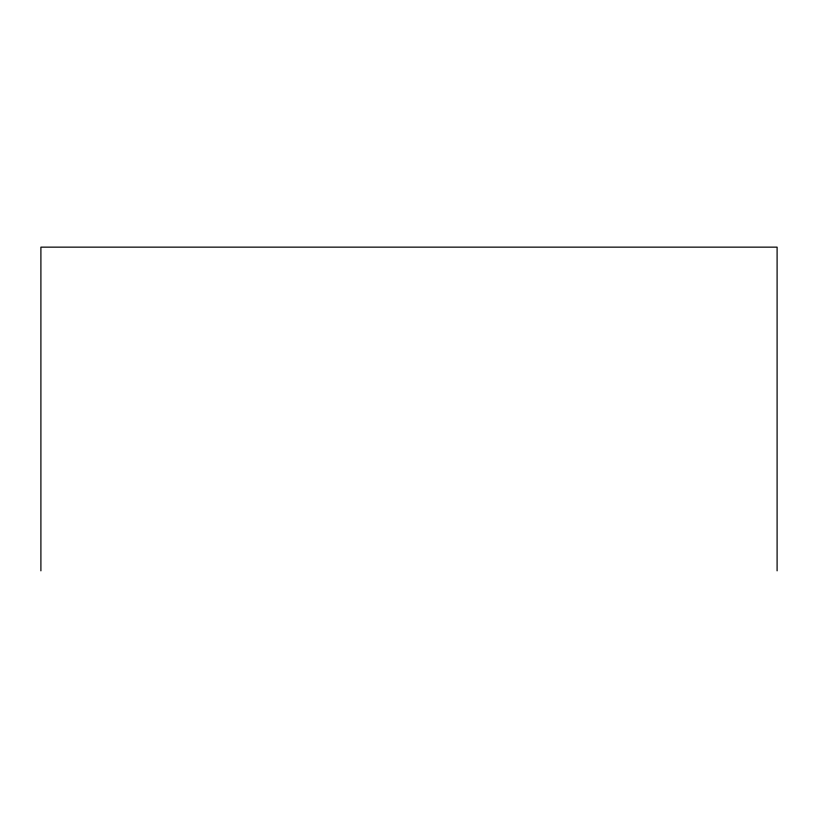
<?xml version="1.0" encoding="UTF-8"?>
<svg xmlns="http://www.w3.org/2000/svg" width="818" height="818" viewBox="0 0 818 818"><rect width="100%" height="100%" fill="white"/><g stroke="black" fill="none" stroke-linecap="round" stroke-linejoin="round"><path stroke-width="1.23" d="M777.1 570.852L777.1 247.148L40.9 247.148L40.9 570.852"/></g></svg>
